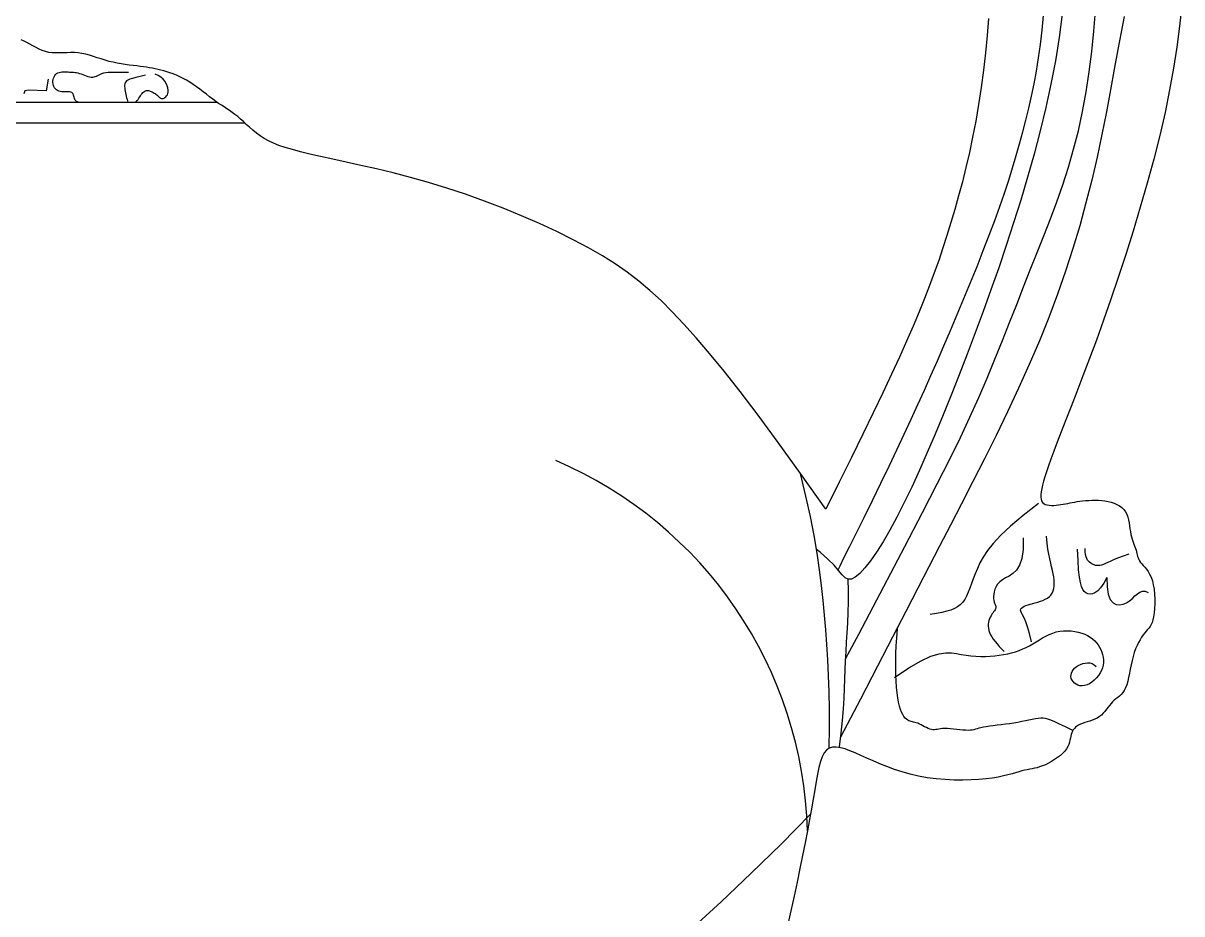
# Model space of a CAD drawing. Extents: x 162 to 353, y 208 to 399.
# Drawn here: x 286.4 to 352.2, y 271.8 to 322.4 of the extents above; entities that cross this region are included whole.
import ezdxf

# ---------------------------------------------------------------- set-up
doc = ezdxf.new("R2010")
doc.units = 0
doc.header["$LTSCALE"] = 10
doc.header["$MEASUREMENT"] = 0
for name, color, linetype in [('3', 3, 'CONTINUOUS'), ('4', 4, 'CONTINUOUS'), ('7', 7, 'CONTINUOUS'), ('BH', 3, 'CONTINUOUS')]:
    doc.layers.add(name, color=color, linetype=linetype)

msp = doc.modelspace()

# ---------------------------------------------------------------- linework, layer by layer
at = {"layer": '3'}
for points in [[(345.427, 322.886), (345.255, 321.567), (345.041, 320.242), (344.787, 318.914), (344.498, 317.587), (344.179, 316.261), (343.832, 314.94), (343.462, 313.626), (343.073, 312.321), (342.668, 311.029), (342.25, 309.749), (341.822, 308.484), (341.383, 307.234), (340.937, 306.001), (340.486, 304.785), (340.031, 303.588), (339.574, 302.411), (339.116, 301.256), (338.661, 300.129), (338.208, 299.037), (337.76, 297.986), (337.318, 296.983), (336.883, 296.034), (336.457, 295.148), (336.042, 294.33), (335.64, 293.586), (335.253, 292.921), (334.885, 292.34), (334.54, 291.844), (334.221, 291.439), (333.932, 291.127), (333.677, 290.914), (333.458, 290.802), (333.276, 290.792), (333.11, 290.877), (332.936, 291.046), (332.73, 291.287), (332.468, 291.589), (332.124, 291.943), (331.676, 292.336), (331.474, 292.484)], [(332.694, 291.328), (332.809, 291.556), (333.034, 292.008), (333.351, 292.644), (333.738, 293.425), (334.176, 294.312), (334.645, 295.266), (335.124, 296.247), (335.593, 297.216), (336.036, 298.142), (336.454, 299.027), (336.852, 299.882), (337.234, 300.716), (337.606, 301.539), (337.972, 302.362), (338.337, 303.194), (338.707, 304.047), (339.084, 304.926), (339.465, 305.827), (339.847, 306.739), (340.224, 307.655), (340.591, 308.564), (340.946, 309.459), (341.282, 310.329), (341.596, 311.167), (341.884, 311.964), (342.147, 312.726), (342.389, 313.458), (342.611, 314.165), (342.817, 314.855), (343.009, 315.532), (343.189, 316.204), (343.361, 316.875), (343.527, 317.552), (343.684, 318.24), (343.831, 318.941), (343.967, 319.661), (344.09, 320.404), (344.197, 321.173), (344.286, 321.973), (344.357, 322.808)], [(348.946, 322.752), (348.774, 321.875), (348.589, 320.874), (348.389, 319.77), (348.173, 318.584), (347.938, 317.339), (347.683, 316.057), (347.406, 314.759), (347.105, 313.462), (346.777, 312.169), (346.421, 310.877), (346.034, 309.583), (345.614, 308.285), (345.158, 306.979), (344.665, 305.663), (344.132, 304.336), (343.558, 302.995), (342.951, 301.646), (342.319, 300.299), (341.67, 298.962), (341.013, 297.641), (340.356, 296.346), (339.708, 295.084), (339.076, 293.863), (338.465, 292.683), (337.855, 291.505), (337.222, 290.281), (336.54, 288.965), (335.786, 287.509), (334.935, 285.865), (333.963, 283.986), (332.844, 281.825)], [(333.128, 286.282), (333.871, 287.684), (335.299, 290.385), (336.497, 292.661), (337.498, 294.579), (338.334, 296.206), (339.038, 297.608), (339.644, 298.852), (340.183, 300.006), (340.685, 301.125), (341.158, 302.22), (341.606, 303.294), (342.033, 304.348), (342.444, 305.381), (342.842, 306.397), (343.232, 307.395), (343.618, 308.377), (344.003, 309.344), (344.383, 310.304), (344.755, 311.262), (345.115, 312.225), (345.458, 313.2), (345.781, 314.194), (346.078, 315.214), (346.347, 316.266), (346.583, 317.354), (346.788, 318.473), (346.963, 319.612), (347.109, 320.764), (347.228, 321.918), (347.322, 323.067)], [(287.834, 319.192), (287.723, 318.526), (286.723, 318.582), (286.501, 318.526), (286.445, 318.36)], [(289.536, 317.888), (289.493, 317.903), (289.442, 317.927), (289.401, 317.958), (289.369, 317.998), (289.345, 318.048), (289.327, 318.107), (289.312, 318.17), (289.296, 318.234), (289.278, 318.297), (289.253, 318.355), (289.22, 318.404), (289.175, 318.442), (289.116, 318.467), (289.045, 318.479), (288.964, 318.484), (288.877, 318.484), (288.786, 318.482), (288.694, 318.481), (288.604, 318.485), (288.517, 318.498), (288.438, 318.52), (288.365, 318.554), (288.301, 318.596), (288.244, 318.648), (288.197, 318.707), (288.158, 318.773), (288.129, 318.846), (288.11, 318.923), (288.101, 319.005), (288.103, 319.088), (288.114, 319.172), (288.136, 319.254), (288.166, 319.331), (288.206, 319.402), (288.256, 319.464), (288.314, 319.515), (288.38, 319.554), (288.454, 319.581), (288.533, 319.6), (288.617, 319.61), (288.703, 319.614), (288.79, 319.614), (288.877, 319.611), (288.962, 319.607), (289.044, 319.604), (289.123, 319.601), (289.201, 319.597), (289.279, 319.59), (289.358, 319.581), (289.438, 319.567), (289.522, 319.549), (289.61, 319.524), (289.702, 319.493), (289.799, 319.458), (289.897, 319.422), (289.995, 319.387), (290.092, 319.355), (290.186, 319.33), (290.276, 319.315), (290.36, 319.312), (290.436, 319.322), (290.507, 319.344), (290.577, 319.375), (290.647, 319.412), (290.72, 319.451), (290.8, 319.49), (290.888, 319.527), (290.989, 319.557), (291.104, 319.578), (291.235, 319.592), (291.382, 319.6), (291.546, 319.603), (291.727, 319.603), (291.928, 319.601), (292.147, 319.599), (292.387, 319.598)], [(293.357, 319.432), (293.055, 319.356), (292.812, 319.292), (292.62, 319.238), (292.473, 319.19), (292.365, 319.145), (292.289, 319.1), (292.237, 319.052), (292.204, 318.997), (292.184, 318.934), (292.174, 318.862), (292.172, 318.783), (292.178, 318.698), (292.19, 318.608), (292.206, 318.515), (292.225, 318.419), (292.246, 318.322), (292.267, 318.225), (292.288, 318.131), (292.311, 318.041), (292.336, 317.958), (292.362, 317.888)], [(292.805, 317.888), (292.831, 317.916), (292.885, 317.98), (292.936, 318.048), (292.984, 318.118), (293.032, 318.188), (293.078, 318.257), (293.124, 318.323), (293.17, 318.383), (293.216, 318.436), (293.264, 318.479), (293.314, 318.512), (293.365, 318.534), (293.417, 318.547), (293.47, 318.551), (293.524, 318.547), (293.579, 318.536), (293.635, 318.52), (293.69, 318.498), (293.746, 318.471), (293.8, 318.441), (293.854, 318.409), (293.906, 318.374), (293.957, 318.338), (294.004, 318.301), (294.048, 318.265), (294.088, 318.229), (294.124, 318.196), (294.158, 318.165), (294.189, 318.138), (294.22, 318.116), (294.252, 318.1), (294.286, 318.092), (294.324, 318.091), (294.366, 318.1), (294.414, 318.119), (294.464, 318.149), (294.514, 318.19), (294.561, 318.243), (294.602, 318.308), (294.633, 318.386), (294.651, 318.477), (294.653, 318.581), (294.636, 318.698), (294.6, 318.824), (294.542, 318.954), (294.463, 319.083), (294.361, 319.205), (294.236, 319.317), (294.087, 319.413), (293.912, 319.487)], [(344.077, 295.102), (343.205, 294.418), (342.5, 293.819), (341.943, 293.293), (341.512, 292.831), (341.184, 292.422), (340.939, 292.055), (340.755, 291.72), (340.611, 291.406), (340.488, 291.106), (340.379, 290.818), (340.28, 290.546), (340.185, 290.29), (340.092, 290.054), (339.995, 289.839), (339.891, 289.647), (339.774, 289.481), (339.641, 289.34), (339.488, 289.224), (339.31, 289.127), (339.105, 289.045), (338.867, 288.976), (338.594, 288.914), (338.281, 288.857), (337.924, 288.8)], [(343.22, 293.157), (343.21, 292.485), (343.131, 291.971), (342.997, 291.588), (342.824, 291.312), (342.626, 291.118), (342.418, 290.98), (342.215, 290.872), (342.033, 290.771), (341.881, 290.655), (341.762, 290.524), (341.671, 290.384), (341.605, 290.238), (341.561, 290.091), (341.537, 289.948), (341.529, 289.815), (341.533, 289.695), (341.547, 289.591), (341.568, 289.504), (341.592, 289.43), (341.617, 289.366), (341.64, 289.309), (341.657, 289.259), (341.666, 289.211), (341.663, 289.163), (341.646, 289.113), (341.617, 289.06), (341.579, 289.003), (341.534, 288.942), (341.485, 288.877), (341.434, 288.806), (341.385, 288.728), (341.338, 288.644), (341.298, 288.553), (341.265, 288.455), (341.24, 288.352), (341.226, 288.243), (341.224, 288.13), (341.234, 288.012), (341.259, 287.892), (341.299, 287.769), (341.356, 287.644), (341.429, 287.517), (341.516, 287.388), (341.617, 287.256), (341.73, 287.121), (341.854, 286.984), (341.988, 286.843), (342.13, 286.699)], [(343.688, 287.244), (343.571, 287.716), (343.459, 288.092), (343.354, 288.385), (343.259, 288.607), (343.18, 288.771), (343.118, 288.89), (343.078, 288.978), (343.065, 289.046), (343.079, 289.107), (343.119, 289.162), (343.183, 289.212), (343.267, 289.259), (343.369, 289.302), (343.486, 289.343), (343.615, 289.383), (343.752, 289.422), (343.896, 289.462), (344.042, 289.503), (344.188, 289.548), (344.33, 289.599), (344.465, 289.658), (344.588, 289.727), (344.698, 289.808), (344.791, 289.902), (344.863, 290.012), (344.917, 290.136), (344.953, 290.273), (344.972, 290.422), (344.976, 290.582), (344.967, 290.75), (344.946, 290.926), (344.914, 291.108), (344.874, 291.296), (344.826, 291.495), (344.775, 291.71), (344.722, 291.948), (344.67, 292.213), (344.621, 292.512), (344.578, 292.851), (344.544, 293.235)], [(347.971, 290.901), (347.787, 290.567), (347.611, 290.315), (347.445, 290.137), (347.29, 290.023), (347.145, 289.964), (347.011, 289.952), (346.889, 289.977), (346.779, 290.03), (346.682, 290.107), (346.597, 290.218), (346.524, 290.381), (346.461, 290.61), (346.407, 290.921), (346.363, 291.331), (346.326, 291.854), (346.297, 292.506)], [(349.217, 292.223), (348.893, 292.11), (348.618, 292.006), (348.386, 291.91), (348.191, 291.825), (348.027, 291.75), (347.889, 291.687), (347.771, 291.637), (347.666, 291.601), (347.57, 291.579), (347.481, 291.57), (347.398, 291.573), (347.321, 291.586), (347.248, 291.609), (347.179, 291.639), (347.113, 291.676), (347.049, 291.718), (346.987, 291.764), (346.927, 291.818), (346.873, 291.884), (346.824, 291.966), (346.783, 292.068), (346.752, 292.194), (346.732, 292.348), (346.725, 292.535)], [(347.971, 290.901), (347.976, 290.358), (348.043, 289.948), (348.16, 289.655), (348.314, 289.466), (348.495, 289.366), (348.691, 289.341), (348.89, 289.378), (349.081, 289.461), (349.254, 289.577), (349.412, 289.711), (349.56, 289.848), (349.701, 289.972), (349.842, 290.069), (349.987, 290.123), (350.14, 290.12), (350.307, 290.045)], [(332.774, 281.27), (332.874, 282.063), (332.948, 282.781), (333, 283.435), (333.037, 284.038), (333.062, 284.6), (333.081, 285.135), (333.099, 285.654), (333.121, 286.168), (333.151, 286.688), (333.185, 287.218), (333.221, 287.762), (333.253, 288.323), (333.277, 288.903), (333.29, 289.506), (333.286, 290.135), (333.263, 290.792)], [(335.9, 285.221), (336.726, 285.774), (337.41, 286.166), (337.972, 286.421), (338.433, 286.565), (338.815, 286.623), (339.139, 286.618), (339.425, 286.577), (339.696, 286.524), (339.969, 286.479), (340.245, 286.447), (340.522, 286.426), (340.799, 286.416), (341.073, 286.417), (341.342, 286.428), (341.604, 286.449), (341.857, 286.479), (342.1, 286.517), (342.333, 286.564), (342.557, 286.619), (342.772, 286.683), (342.981, 286.755), (343.183, 286.836), (343.379, 286.925), (343.571, 287.023), (343.759, 287.129), (343.945, 287.24), (344.13, 287.351), (344.315, 287.461), (344.503, 287.564), (344.693, 287.658), (344.888, 287.738), (345.089, 287.801), (345.297, 287.845), (345.509, 287.869), (345.723, 287.874), (345.935, 287.863), (346.143, 287.836), (346.343, 287.794), (346.534, 287.739), (346.712, 287.672), (346.874, 287.593), (347.022, 287.505), (347.155, 287.407), (347.273, 287.3), (347.379, 287.186), (347.471, 287.064), (347.552, 286.936), (347.621, 286.803), (347.678, 286.664), (347.723, 286.522), (347.755, 286.376), (347.771, 286.227), (347.771, 286.077), (347.754, 285.926), (347.717, 285.774), (347.659, 285.623), (347.581, 285.473), (347.484, 285.328), (347.371, 285.192), (347.247, 285.067), (347.115, 284.957), (346.977, 284.866), (346.837, 284.797), (346.699, 284.754), (346.565, 284.739), (346.439, 284.749), (346.322, 284.783), (346.215, 284.835), (346.123, 284.903), (346.045, 284.984), (345.986, 285.073), (345.946, 285.169), (345.928, 285.267), (345.93, 285.366), (345.953, 285.465), (345.995, 285.561), (346.055, 285.654), (346.132, 285.741), (346.226, 285.822), (346.335, 285.895), (346.459, 285.958), (346.592, 286.007), (346.731, 286.04), (346.871, 286.054), (347.007, 286.044), (347.135, 286.008), (347.25, 285.942), (347.348, 285.843)], [(346.036, 282.203), (345.611, 282.408), (345.272, 282.571), (345.004, 282.697), (344.792, 282.789), (344.621, 282.852), (344.477, 282.889), (344.346, 282.906), (344.213, 282.906), (344.066, 282.893), (343.904, 282.869), (343.728, 282.837), (343.539, 282.798), (343.338, 282.756), (343.126, 282.712), (342.905, 282.668), (342.675, 282.627), (342.439, 282.59), (342.199, 282.558), (341.961, 282.528), (341.729, 282.501), (341.508, 282.474), (341.301, 282.448), (341.113, 282.422), (340.949, 282.394), (340.811, 282.364), (340.694, 282.333), (340.593, 282.302), (340.501, 282.274), (340.411, 282.249), (340.317, 282.23), (340.213, 282.217), (340.092, 282.212), (339.95, 282.217), (339.79, 282.228), (339.618, 282.245), (339.44, 282.264), (339.26, 282.283), (339.085, 282.3), (338.919, 282.311), (338.768, 282.316), (338.637, 282.312), (338.523, 282.3), (338.422, 282.286), (338.332, 282.271), (338.248, 282.258), (338.168, 282.25), (338.087, 282.251), (338.002, 282.264), (337.911, 282.29), (337.815, 282.328), (337.715, 282.374), (337.613, 282.424), (337.511, 282.477), (337.411, 282.528), (337.314, 282.575), (337.223, 282.614), (337.139, 282.643), (337.061, 282.664), (336.988, 282.681), (336.918, 282.695), (336.851, 282.711), (336.785, 282.731), (336.719, 282.758), (336.652, 282.796), (336.583, 282.847), (336.513, 282.914), (336.442, 282.999), (336.373, 283.107), (336.307, 283.239), (336.243, 283.397), (336.185, 283.586), (336.133, 283.807), (336.088, 284.063), (336.051, 284.35), (336.02, 284.667), (335.998, 285.01), (335.983, 285.376), (335.975, 285.762), (335.976, 286.165), (335.984, 286.582), (336, 287.014), (336.027, 287.473), (336.066, 287.977), (336.074, 288.064)]]:
    msp.add_lwpolyline(points, dxfattribs=at)
msp.add_arc((307.437, 275.887), 23.53, 1.49389, 66.92424, dxfattribs=at)
at = {"layer": '4'}
for points in [[(352.223, 323.367), (352.097, 322.203), (351.943, 321.022), (351.756, 319.818), (351.532, 318.584), (351.27, 317.313), (350.967, 316.001), (350.628, 314.657), (350.259, 313.296), (349.866, 311.931), (349.456, 310.574), (349.036, 309.241), (348.61, 307.943), (348.187, 306.694), (347.771, 305.506), (347.367, 304.383), (346.978, 303.329), (346.607, 302.345), (346.258, 301.435), (345.934, 300.601), (345.639, 299.846), (345.376, 299.172), (345.148, 298.582), (344.952, 298.068), (344.787, 297.622), (344.649, 297.237), (344.534, 296.905), (344.442, 296.617), (344.367, 296.366), (344.309, 296.144), (344.264, 295.944), (344.233, 295.765), (344.216, 295.605), (344.215, 295.466), (344.229, 295.345), (344.261, 295.243), (344.311, 295.16), (344.379, 295.095), (344.465, 295.047), (344.568, 295.015), (344.685, 294.996), (344.811, 294.989), (344.945, 294.992), (345.082, 295.002), (345.22, 295.019), (345.357, 295.039), (345.488, 295.06), (345.617, 295.084), (345.744, 295.108), (345.872, 295.132), (346.002, 295.157), (346.137, 295.181), (346.279, 295.204), (346.429, 295.226), (346.589, 295.247), (346.758, 295.264), (346.934, 295.277), (347.115, 295.285), (347.3, 295.287), (347.487, 295.282), (347.673, 295.268), (347.858, 295.245), (348.039, 295.212), (348.215, 295.167), (348.383, 295.11), (348.54, 295.041), (348.685, 294.958), (348.816, 294.862), (348.93, 294.751), (349.024, 294.625), (349.099, 294.484), (349.156, 294.33), (349.199, 294.168), (349.231, 294), (349.257, 293.831), (349.278, 293.663), (349.3, 293.501), (349.325, 293.347), (349.357, 293.205), (349.394, 293.074), (349.434, 292.953), (349.476, 292.84), (349.518, 292.734), (349.558, 292.634), (349.595, 292.538), (349.626, 292.445), (349.651, 292.355), (349.672, 292.265), (349.692, 292.177), (349.713, 292.091), (349.739, 292.005), (349.772, 291.919), (349.815, 291.835), (349.871, 291.75), (349.942, 291.665), (350.024, 291.575), (350.115, 291.478), (350.209, 291.367), (350.304, 291.24), (350.395, 291.092), (350.477, 290.919), (350.548, 290.716), (350.604, 290.483), (350.644, 290.225), (350.671, 289.951), (350.684, 289.671), (350.685, 289.394), (350.675, 289.128), (350.654, 288.883), (350.623, 288.668), (350.584, 288.489), (350.536, 288.342), (350.481, 288.22), (350.419, 288.116), (350.35, 288.024), (350.277, 287.936), (350.198, 287.846), (350.115, 287.747), (350.029, 287.634), (349.941, 287.505), (349.852, 287.36), (349.765, 287.2), (349.68, 287.025), (349.6, 286.836), (349.525, 286.632), (349.457, 286.413), (349.398, 286.182), (349.344, 285.941), (349.295, 285.698), (349.248, 285.457), (349.199, 285.224), (349.148, 285.005), (349.09, 284.804), (349.024, 284.628), (348.949, 284.48), (348.865, 284.357), (348.774, 284.253), (348.679, 284.163), (348.581, 284.082), (348.482, 284.004), (348.385, 283.925), (348.291, 283.839), (348.201, 283.742), (348.115, 283.635), (348.03, 283.523), (347.943, 283.409), (347.853, 283.295), (347.757, 283.186), (347.653, 283.084), (347.538, 282.993), (347.413, 282.915), (347.278, 282.849), (347.138, 282.792), (346.995, 282.742), (346.854, 282.696), (346.716, 282.652), (346.586, 282.608), (346.466, 282.561), (346.36, 282.509), (346.268, 282.451), (346.187, 282.388), (346.118, 282.319), (346.06, 282.244), (346.011, 282.162), (345.972, 282.074), (345.94, 281.978), (345.914, 281.876), (345.892, 281.768), (345.868, 281.655), (345.839, 281.537), (345.8, 281.415), (345.747, 281.291), (345.676, 281.166), (345.582, 281.039), (345.464, 280.912), (345.324, 280.788), (345.168, 280.667), (344.999, 280.553), (344.824, 280.446), (344.646, 280.349), (344.471, 280.264), (344.303, 280.193), (344.147, 280.137), (343.999, 280.094), (343.858, 280.059), (343.72, 280.031), (343.582, 280.006), (343.441, 279.979), (343.294, 279.949), (343.137, 279.911), (342.968, 279.864), (342.783, 279.809), (342.577, 279.749), (342.347, 279.686), (342.089, 279.623), (341.799, 279.563), (341.472, 279.508), (341.106, 279.46), (340.697, 279.424), (340.252, 279.399), (339.779, 279.389), (339.286, 279.395), (338.78, 279.418), (338.27, 279.46), (337.764, 279.524), (337.269, 279.611), (336.792, 279.721), (336.334, 279.851), (335.896, 279.997), (335.477, 280.153), (335.078, 280.316), (334.698, 280.48), (334.337, 280.641), (333.996, 280.795), (333.674, 280.935), (333.373, 281.058), (333.093, 281.157), (332.834, 281.227), (332.599, 281.261), (332.388, 281.254), (332.201, 281.201), (332.04, 281.095), (331.904, 280.933), (331.79, 280.714), (331.693, 280.44), (331.607, 280.113), (331.529, 279.736), (331.453, 279.309), (331.374, 278.834), (331.287, 278.314), (331.19, 277.75), (331.08, 277.144), (330.959, 276.5), (330.827, 275.82), (330.684, 275.106), (330.531, 274.361), (330.368, 273.588), (330.196, 272.789), (330.015, 271.965), (329.818, 271.104)], [(341.239, 322.644), (341.166, 321.67), (341.071, 320.685), (340.956, 319.699), (340.824, 318.72), (340.676, 317.757), (340.514, 316.818), (340.34, 315.911), (340.156, 315.034), (339.961, 314.187), (339.758, 313.367), (339.547, 312.573), (339.33, 311.802), (339.108, 311.053), (338.881, 310.324), (338.651, 309.611), (338.413, 308.907), (338.164, 308.202), (337.899, 307.486), (337.613, 306.75), (337.303, 305.985), (336.964, 305.179), (336.592, 304.325), (336.182, 303.413), (335.732, 302.435), (335.238, 301.384), (334.696, 300.252), (334.105, 299.033), (333.46, 297.719), (332.758, 296.302), (331.997, 294.776)], [(331.997, 294.776), (330.566, 296.8), (329.29, 298.57), (328.152, 300.113), (327.135, 301.452), (326.222, 302.614), (325.397, 303.623), (324.643, 304.505), (323.943, 305.285), (323.281, 305.986), (322.642, 306.621), (322.013, 307.201), (321.379, 307.734), (320.727, 308.233), (320.041, 308.706), (319.309, 309.165), (318.515, 309.62), (317.651, 310.078), (316.724, 310.537), (315.744, 310.991), (314.725, 311.435), (313.677, 311.865), (312.612, 312.274), (311.542, 312.658), (310.478, 313.011), (309.431, 313.33), (308.411, 313.615), (307.426, 313.87), (306.483, 314.099), (305.591, 314.303), (304.759, 314.487), (303.994, 314.652), (303.305, 314.803), (302.697, 314.941), (302.165, 315.071), (301.701, 315.194), (301.295, 315.315), (300.941, 315.435), (300.63, 315.558), (300.353, 315.688), (300.103, 315.826), (299.871, 315.976), (299.656, 316.134), (299.455, 316.297), (299.266, 316.462), (299.088, 316.626), (298.918, 316.785), (298.755, 316.935), (298.598, 317.074), (298.443, 317.199), (298.29, 317.313), (298.138, 317.418), (297.985, 317.518), (297.831, 317.617), (297.674, 317.717), (297.514, 317.823), (297.349, 317.938), (297.178, 318.063), (297.001, 318.198), (296.821, 318.338), (296.636, 318.482), (296.449, 318.625), (296.259, 318.766), (296.068, 318.9), (295.876, 319.026), (295.684, 319.14), (295.492, 319.243), (295.303, 319.335), (295.115, 319.417), (294.931, 319.491), (294.75, 319.556), (294.574, 319.614), (294.403, 319.665), (294.237, 319.711), (294.075, 319.75), (293.915, 319.786), (293.754, 319.817), (293.59, 319.846), (293.421, 319.872), (293.244, 319.897), (293.058, 319.921), (292.86, 319.946), (292.652, 319.971), (292.436, 319.998), (292.213, 320.029), (291.986, 320.065), (291.756, 320.106), (291.526, 320.154), (291.297, 320.209), (291.07, 320.273), (290.846, 320.343), (290.624, 320.415), (290.404, 320.485), (290.185, 320.551), (289.968, 320.61), (289.752, 320.657), (289.535, 320.689), (289.319, 320.705), (289.104, 320.708), (288.89, 320.702), (288.679, 320.693), (288.47, 320.686), (288.265, 320.685), (288.065, 320.695), (287.87, 320.721), (287.681, 320.767), (287.497, 320.83), (287.317, 320.907), (287.142, 320.993), (286.969, 321.085), (286.798, 321.18), (286.629, 321.273), (286.461, 321.361), (286.293, 321.44)], [(332.201, 281.201), (332.208, 282.343), (332.202, 283.405), (332.183, 284.399), (332.152, 285.336), (332.11, 286.229), (332.058, 287.089), (331.997, 287.929), (331.928, 288.761), (331.85, 289.597), (331.759, 290.451), (331.647, 291.339), (331.509, 292.275), (331.339, 293.274), (331.129, 294.352), (330.873, 295.522), (330.566, 296.8)]]:
    msp.add_lwpolyline(points, dxfattribs=at)
at = {"layer": '7'}
for p, q in [((210.648, 317.888), (297.42, 317.888)), ((207.337, 316.709), (298.999, 316.709))]:
    msp.add_line(p, q, dxfattribs=at)
at = {"layer": 'BH'}
msp.add_arc((228.208, 377.665), 143.658, 256.42014, 315.76406, dxfattribs=at)

doc.saveas('drawing.dxf')
